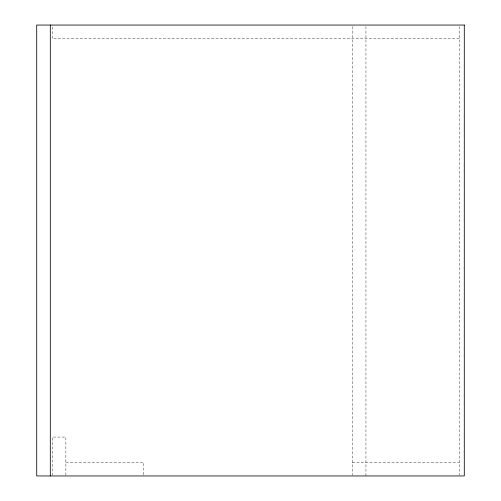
<?xml version="1.0" encoding="UTF-8"?>
<svg xmlns="http://www.w3.org/2000/svg" width="501" height="501" viewBox="0 0 501 501"><rect width="100%" height="100%" fill="white"/><g stroke="black" fill="none" stroke-linecap="round" stroke-linejoin="round"><path stroke-width="0.38" stroke-dasharray="2.5 1.88" d="M459.235 38.652L52.261 38.652L52.261 25.05M65.863 462.348L143.605 462.348L143.605 475.192M352.341 462.348L459.235 462.348M459.235 26.559L459.235 475.192M365.943 26.616L365.943 475.95M352.341 26.559L352.341 475.192M65.863 475.192L65.863 437.079L52.261 437.079L52.261 475.173"/><path stroke-width="0.75" d="M50.313 25.05L50.313 475.95M464.289 25.05L36.711 25.05L36.711 475.95L464.289 475.95L464.289 25.05"/></g></svg>
